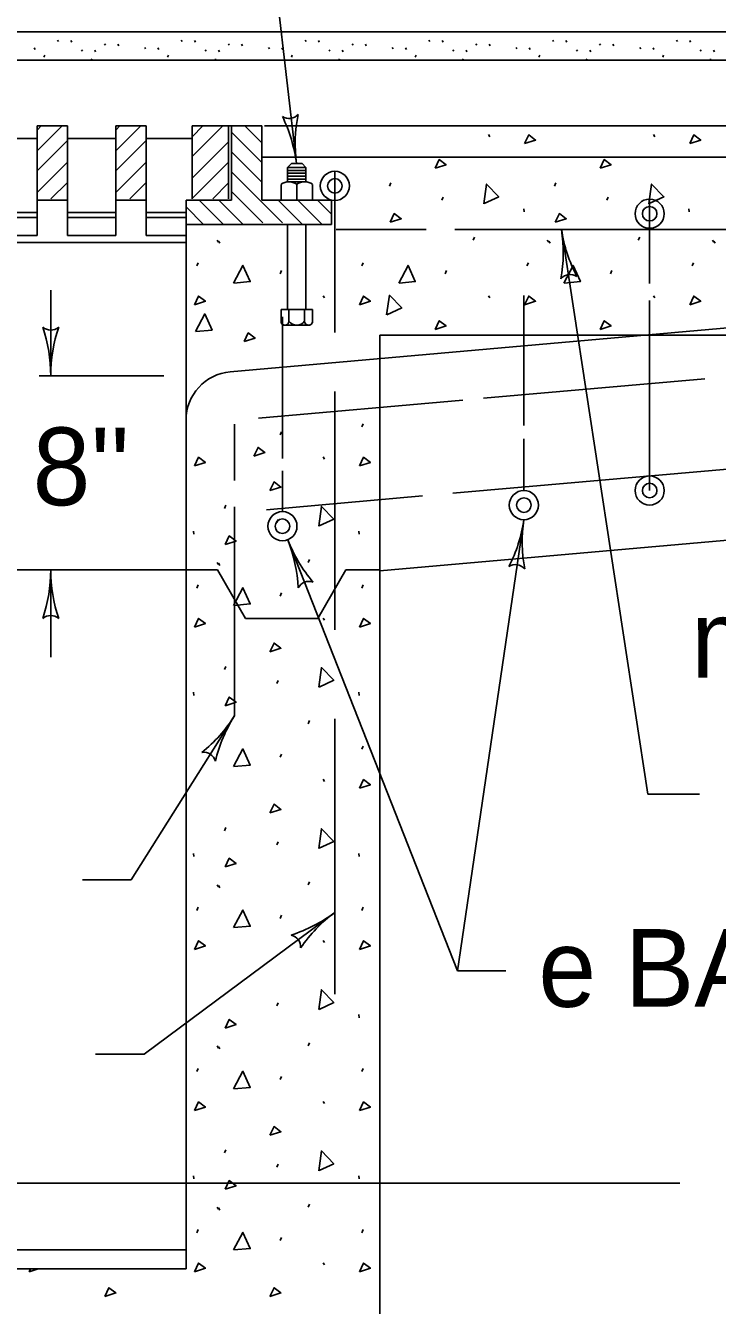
# Model space of a CAD drawing. Extents: x -0.3 to 43.7, y -2.2 to 24.5.
# Drawn here: x 19.102 to 21.33, y 3.343 to 7.461 of the extents above; entities that cross this region are included whole.
import ezdxf

# ---------------------------------------------------------------- set-up
doc = ezdxf.new("R2010")
doc.units = 0
doc.layers.add('1', color=7, linetype='Continuous')

msp = doc.modelspace()

# ---------------------------------------------------------------- linework, layer by layer
at = {"layer": '1'}
for p, q in [((19.974, 7.017), (19.4267, 11.7461)), ((13.9921, 7.4415), (23.3671, 7.4415)), ((19.2047, 7.4146), (19.2077, 7.4101)), ((19.2474, 7.4129), (19.2503, 7.4083)), ((19.6032, 7.4146), (19.6063, 7.4101)), ((19.646, 7.4129), (19.649, 7.4083)), ((20.0019, 7.4146), (20.0049, 7.4101)), ((20.0445, 7.4129), (20.0475, 7.4083)), ((20.4004, 7.4146), (20.4035, 7.4101)), ((20.4431, 7.4129), (20.4462, 7.4083)), ((20.7991, 7.4146), (20.802, 7.4101)), ((20.8417, 7.4129), (20.8447, 7.4083)), ((21.1976, 7.4146), (21.2006, 7.4101)), ((21.2403, 7.4129), (21.2432, 7.4083)), ((19.1294, 7.3894), (19.1324, 7.3848)), ((19.2816, 7.3832), (19.2846, 7.3788)), ((19.3243, 7.3816), (19.3273, 7.377)), ((19.3561, 7.4028), (19.3591, 7.3983)), ((19.3988, 7.4011), (19.4018, 7.3966)), ((19.4853, 7.391), (19.4883, 7.3866)), ((19.528, 7.3894), (19.531, 7.3848)), ((19.6802, 7.3832), (19.6832, 7.3788)), ((19.7228, 7.3816), (19.7258, 7.377)), ((19.7547, 7.4028), (19.7577, 7.3983)), ((19.7973, 7.4011), (19.8003, 7.3966)), ((19.8839, 7.391), (19.8869, 7.3866)), ((19.9266, 7.3894), (19.9296, 7.3848)), ((20.0788, 7.3832), (20.0818, 7.3788)), ((20.1215, 7.3816), (20.1245, 7.377)), ((20.1532, 7.4028), (20.1563, 7.3983)), ((20.196, 7.4011), (20.199, 7.3966)), ((20.2825, 7.391), (20.2855, 7.3866)), ((20.3251, 7.3894), (20.3281, 7.3848)), ((20.4774, 7.3832), (20.4803, 7.3788)), ((20.52, 7.3816), (20.523, 7.377)), ((20.5519, 7.4028), (20.5548, 7.3983)), ((20.5945, 7.4011), (20.5975, 7.3966)), ((20.6811, 7.391), (20.6841, 7.3866)), ((20.7238, 7.3894), (20.7268, 7.3848)), ((20.876, 7.3832), (20.879, 7.3788)), ((20.9187, 7.3816), (20.9216, 7.377)), ((20.9504, 7.4028), (20.9535, 7.3983)), ((20.9931, 7.4011), (20.9961, 7.3966)), ((21.0797, 7.391), (21.0826, 7.3866)), ((21.1223, 7.3894), (21.1253, 7.3848)), ((21.2745, 7.3832), (21.2775, 7.3788)), ((21.3172, 7.3816), (21.3202, 7.377)), ((26.5802, 7.3503), (11.8726, 7.3503)), ((23.3671, 7.3503), (13.9921, 7.3503)), ((19.1605, 7.3591), (19.1635, 7.3658)), ((19.3132, 7.3503), (19.3149, 7.3541)), ((19.5591, 7.3591), (19.5621, 7.3658)), ((19.7118, 7.3503), (19.7135, 7.3541)), ((19.9576, 7.3591), (19.9606, 7.3658)), ((20.1104, 7.3503), (20.1121, 7.3541)), ((20.3563, 7.3591), (20.3593, 7.3658)), ((20.509, 7.3503), (20.5106, 7.3541)), ((20.7548, 7.3591), (20.7578, 7.3658)), ((20.9075, 7.3503), (20.9092, 7.3541)), ((21.1535, 7.3591), (21.1564, 7.3658)), ((21.3062, 7.3503), (21.3078, 7.3541)), ((19.1385, 6.7859), (19.1385, 7.1383)), ((19.1385, 7.1252), (19.1516, 7.1383)), ((19.1385, 7.0577), (19.2191, 7.1383)), ((19.1385, 7.1383), (19.2362, 7.1383)), ((19.2362, 6.7859), (19.2362, 7.1383)), ((19.3924, 6.7859), (19.3924, 7.1383)), ((19.3924, 7.1252), (19.4055, 7.1383)), ((19.3924, 7.0577), (19.473, 7.1383)), ((19.3924, 6.904), (19.3924, 7.1383)), ((19.3924, 7.1383), (19.49, 7.1383)), ((19.49, 6.7859), (19.49, 7.1383)), ((19.49, 6.904), (19.49, 7.1383)), ((19.6379, 6.904), (19.6379, 7.1383)), ((19.6379, 7.1034), (19.6728, 7.1383)), ((19.6379, 7.0399), (19.7366, 7.1383)), ((19.6379, 7.1383), (19.7551, 7.1383)), ((19.8626, 7.139), (19.7551, 7.139)), ((19.7551, 6.904), (19.7551, 7.1383)), ((19.765, 6.8998), (19.765, 7.139)), ((19.8626, 7.0843), (19.8078, 7.139)), ((19.8626, 6.8998), (19.8626, 7.139)), ((20.2421, 7.139), (19.871, 7.139)), ((20.2421, 7.139), (23.3671, 7.139)), ((19.1385, 7.0977), (18.9822, 7.0977)), ((19.1385, 6.9941), (19.2362, 7.0915)), ((19.3924, 7.0977), (19.2362, 7.0977)), ((19.3924, 6.9941), (19.49, 7.0915)), ((19.6379, 7.0977), (19.49, 7.0977)), ((19.6379, 6.9699), (19.7551, 7.0871)), ((19.8626, 7.0206), (19.765, 7.1183)), ((20.5921, 7.1103), (20.5965, 7.1036)), ((21.1238, 7.1103), (21.1282, 7.1036)), ((19.8626, 6.9571), (19.765, 7.0547)), ((19.1385, 6.9241), (19.2362, 7.0218)), ((19.3924, 6.9241), (19.49, 7.0218)), ((19.6379, 6.9049), (19.7551, 7.0219)), ((19.8626, 7.0378), (23.289, 7.0378)), ((19.9456, 7.0048), (19.9578, 7.017)), ((19.9456, 7.0048), (20.0042, 7.0048)), ((19.9456, 6.9586), (19.9456, 7.0048)), ((19.9578, 7.017), (19.992, 7.017)), ((20.0042, 7.0048), (19.992, 7.017)), ((20.0042, 6.9589), (20.0042, 7.0048)), ((19.9295, 6.8265), (19.765, 6.991)), ((19.9456, 6.9954), (20.0042, 6.9954)), ((19.9456, 6.986), (20.0042, 6.986)), ((19.9456, 6.9767), (20.0042, 6.9767)), ((19.9456, 6.9673), (20.0042, 6.9673)), ((20.0976, 6.4732), (20.0976, 6.9922)), ((19.1833, 6.904), (19.2362, 6.9567)), ((19.4373, 6.904), (19.49, 6.9567)), ((19.7043, 6.904), (19.7551, 6.9548)), ((19.866, 6.8265), (19.765, 6.9274)), ((19.9243, 6.8998), (19.9243, 6.9504)), ((19.9496, 6.9589), (20.0004, 6.9589)), ((19.9749, 6.9504), (19.9749, 6.8998)), ((20.0256, 6.8998), (20.0256, 6.9504)), ((20.2735, 6.9449), (20.2779, 6.9549)), ((20.8052, 6.9449), (20.8096, 6.9549)), ((19.1385, 6.8998), (19.2362, 6.8998)), ((19.3924, 6.8998), (19.49, 6.8998)), ((19.765, 6.8998), (19.6185, 6.8998)), ((19.6185, 6.8217), (19.6185, 6.8992)), ((19.675, 6.8217), (19.6185, 6.8782)), ((19.6379, 6.8992), (19.6379, 6.8998)), ((19.7386, 6.8217), (19.6604, 6.8998)), ((19.7043, 6.8992), (19.7049, 6.8998)), ((19.8022, 6.8217), (19.7241, 6.8998)), ((19.7551, 6.8992), (19.7551, 6.8998)), ((20.0872, 6.8998), (19.8626, 6.8998)), ((19.9931, 6.8217), (19.915, 6.8998)), ((19.9243, 6.8998), (20.0256, 6.8998)), ((20.0568, 6.8217), (19.9787, 6.8998)), ((20.0872, 6.8548), (20.0422, 6.8998)), ((20.0872, 6.8217), (20.0872, 6.8992)), ((20.4422, 6.8995), (20.4467, 6.9094)), ((20.9739, 6.8995), (20.9783, 6.9094)), ((21.1114, 6.6319), (21.1114, 6.9027)), ((19.1385, 6.8596), (18.9822, 6.8596)), ((19.1385, 6.8434), (18.9822, 6.8434)), ((19.3924, 6.8596), (19.2362, 6.8596)), ((19.3924, 6.8434), (19.2362, 6.8434)), ((19.6185, 6.8596), (19.49, 6.8596)), ((19.6185, 6.8434), (19.49, 6.8434)), ((20.7062, 6.8716), (20.7072, 6.8616)), ((21.2378, 6.8716), (21.239, 6.8616)), ((20.0872, 6.8217), (19.6185, 6.8217)), ((19.6185, 3.4609), (19.6185, 6.8217)), ((19.9456, 6.5482), (19.9456, 6.8217)), ((20.0042, 6.5482), (20.0042, 6.8217)), ((20.3915, 6.8049), (20.1015, 6.8049)), ((21.484, 6.8049), (20.4845, 6.8049)), ((20.8275, 6.8049), (21.106, 4.9878)), ((19.6185, 6.7631), (17.7421, 6.7631)), ((19.1385, 6.7859), (18.9822, 6.7859)), ((19.3924, 6.7859), (19.2362, 6.7859)), ((19.6185, 6.7859), (19.49, 6.7859)), ((19.7185, 6.7706), (19.7229, 6.7641)), ((19.7229, 6.7681), (19.7273, 6.7615)), ((20.5432, 6.7706), (20.5476, 6.7806)), ((20.7819, 6.7706), (20.7864, 6.7641)), ((20.7864, 6.7681), (20.7907, 6.7615)), ((21.0749, 6.7706), (21.0794, 6.7806)), ((21.3136, 6.7706), (21.318, 6.7641)), ((21.318, 6.7681), (21.3225, 6.7615)), ((19.6529, 6.6884), (19.6574, 6.6983)), ((19.9216, 6.6628), (19.9261, 6.6728)), ((20.1847, 6.6884), (20.1891, 6.6983)), ((20.4533, 6.6628), (20.4577, 6.6728)), ((20.7164, 6.6884), (20.7208, 6.6983)), ((20.985, 6.6628), (20.9895, 6.6728)), ((21.2481, 6.6884), (21.2525, 6.6983)), ((19.761, 6.3473), (23.3671, 6.6652)), ((19.1825, 6.61), (19.1825, 6.3347)), ((20.0603, 6.5918), (20.0648, 6.5852)), ((20.5921, 6.5918), (20.5965, 6.5852)), ((20.7064, 6.1741), (20.7064, 6.5925)), ((21.1238, 6.5918), (21.1282, 6.5852)), ((19.9242, 6.5482), (20.0256, 6.5482)), ((19.9242, 6.5482), (19.9242, 6.5045)), ((19.9496, 6.5482), (19.9496, 6.5097)), ((20.0003, 6.5482), (20.0003, 6.5097)), ((20.0256, 6.5482), (20.0256, 6.5044)), ((21.1114, 5.9652), (21.1114, 6.577)), ((19.9288, 6.0678), (19.9288, 6.5246)), ((19.9242, 6.5045), (19.9317, 6.497)), ((19.9317, 6.497), (20.0182, 6.497)), ((20.0256, 6.5044), (20.0182, 6.497)), ((20.2421, 2.8191), (20.2421, 6.4649)), ((20.2421, 6.4649), (23.4452, 6.4649)), ((19.5467, 6.3347), (19.1449, 6.3347)), ((21.2893, 6.3251), (20.576, 6.2623)), ((20.0976, 5.5172), (20.0976, 6.284)), ((20.5094, 6.2564), (19.8516, 6.1984)), ((19.7747, 5.998), (19.7747, 6.1784)), ((20.1847, 6.1699), (20.1891, 6.1799)), ((19.9216, 6.1444), (19.9261, 6.1544)), ((20.7064, 5.9652), (20.7064, 6.1314)), ((20.0603, 6.0733), (20.0648, 6.0667)), ((21.7903, 6.072), (20.4778, 5.9563)), ((19.9288, 5.8973), (19.9288, 6.0291)), ((20.2421, 5.7072), (23.9921, 6.0378)), ((20.3804, 5.9477), (19.8777, 5.9033)), ((19.7418, 5.9079), (19.7462, 5.9179)), ((19.7747, 5.2409), (19.7747, 5.9127)), ((19.9104, 5.8624), (19.9149, 5.8724)), ((20.4923, 4.4203), (20.7064, 5.8715)), ((19.6427, 5.8345), (19.6438, 5.8245)), ((19.946, 5.8068), (20.4923, 4.4203)), ((20.1744, 5.8345), (20.1755, 5.8245)), ((19.7185, 5.7336), (19.7229, 5.727)), ((19.7229, 5.7311), (19.7273, 5.7245)), ((20.0115, 5.7336), (20.016, 5.7436)), ((19.6171, 5.7097), (17.7421, 5.7097)), ((19.1825, 5.7097), (19.1825, 5.4286)), ((19.6158, 5.7097), (19.6171, 5.7097)), ((19.6171, 5.7097), (19.7199, 5.7097)), ((19.8101, 5.5534), (19.7199, 5.7097)), ((20.0429, 5.5534), (20.1332, 5.7097)), ((20.1332, 5.7097), (20.2407, 5.7097)), ((19.6529, 5.6514), (19.6574, 5.6614)), ((20.1847, 5.6514), (20.1891, 5.6614)), ((19.9216, 5.6258), (19.9261, 5.6358)), ((19.8101, 5.5534), (20.0429, 5.5534)), ((20.0603, 5.5548), (20.0648, 5.5481)), ((19.7418, 5.3894), (19.7462, 5.3994)), ((19.9104, 5.3439), (19.9149, 5.3539)), ((19.6427, 5.316), (19.6438, 5.306)), ((20.1744, 5.316), (20.1755, 5.306)), ((19.4414, 4.713), (19.7747, 5.2409)), ((20.0976, 4.3445), (20.0976, 5.2303)), ((20.0115, 5.2151), (20.016, 5.2251)), ((19.9216, 5.1073), (19.9261, 5.1173)), ((20.1847, 5.1328), (20.1891, 5.1428)), ((20.0603, 5.0363), (20.0648, 5.0296)), ((21.106, 4.9878), (21.2718, 4.9878)), ((19.7418, 4.8708), (19.7462, 4.8808)), ((19.9104, 4.8253), (19.9149, 4.8353)), ((19.6427, 4.7975), (19.6438, 4.7875)), ((20.1744, 4.7975), (20.1755, 4.7875)), ((19.2851, 4.713), (19.4414, 4.713)), ((19.7185, 4.6966), (19.7229, 4.6899)), ((20.0115, 4.6966), (20.016, 4.7066)), ((19.7229, 4.6941), (19.7273, 4.6874)), ((19.6529, 4.6143), (19.6574, 4.6243)), ((20.1847, 4.6143), (20.1891, 4.6243)), ((19.4832, 4.1518), (20.0976, 4.6076)), ((19.9216, 4.5888), (19.9261, 4.5988)), ((20.0603, 4.5177), (20.0648, 4.511)), ((20.4923, 4.4203), (20.6486, 4.4203)), ((19.9104, 4.3069), (19.9149, 4.3169)), ((20.1744, 4.279), (20.1755, 4.269)), ((19.7185, 4.1781), (19.7229, 4.1715)), ((19.7229, 4.1755), (19.7273, 4.1689)), ((20.0115, 4.1781), (20.016, 4.188)), ((19.327, 4.1518), (19.4832, 4.1518)), ((19.6529, 4.0958), (19.6574, 4.1058)), ((19.9216, 4.0703), (19.9261, 4.0802)), ((20.1847, 4.0958), (20.1891, 4.1058)), ((20.0603, 3.9993), (20.0648, 3.9926)), ((19.7418, 3.8339), (19.7462, 3.8439)), ((19.9104, 3.7883), (19.9149, 3.7983)), ((19.6427, 3.7604), (19.6438, 3.7504)), ((20.1744, 3.7604), (20.1755, 3.7504)), ((21.2088, 3.7369), (18.6796, 3.7369)), ((20.0115, 3.6596), (20.016, 3.6696)), ((19.7185, 3.6596), (19.7229, 3.6529)), ((19.7229, 3.657), (19.7273, 3.6504)), ((19.6529, 3.5773), (19.6574, 3.5873)), ((20.1847, 3.5773), (20.1891, 3.5873)), ((19.9216, 3.5518), (19.9261, 3.5618)), ((19.6171, 3.5221), (17.7407, 3.5221)), ((19.6185, 3.4609), (17.7421, 3.4609)), ((20.0603, 3.4807), (20.0648, 3.4741))]:
    msp.add_line(p, q, dxfattribs=at)
for points in [[(20.7086, 7.0815), (20.7219, 7.1093), (20.7441, 7.0926), (20.7086, 7.0815)], [(21.2403, 7.0815), (21.2537, 7.1093), (21.2758, 7.0926), (21.2403, 7.0815)], [(20.4202, 7.0021), (20.4336, 7.0299), (20.4557, 7.0132), (20.4202, 7.0021)], [(20.9519, 7.0021), (20.9652, 7.0299), (20.9874, 7.0132), (20.9519, 7.0021)], [(20.5772, 6.8879), (20.5861, 6.9514), (20.6257, 6.9103), (20.5782, 6.8883)], [(21.109, 6.8879), (21.1177, 6.9514), (21.1575, 6.9103), (21.11, 6.8883)], [(20.2757, 6.8284), (20.289, 6.8561), (20.3113, 6.8395), (20.2757, 6.8284)], [(20.8074, 6.8284), (20.8207, 6.8561), (20.8429, 6.8395), (20.8074, 6.8284)], [(19.7717, 6.6329), (19.8017, 6.6895), (19.825, 6.6373), (19.7728, 6.6329)], [(20.3035, 6.6329), (20.3335, 6.6895), (20.3567, 6.6373), (20.3046, 6.6329)], [(20.8351, 6.6329), (20.8651, 6.6895), (20.8885, 6.6373), (20.8363, 6.6329)], [(19.6451, 6.5629), (19.6585, 6.5907), (19.6806, 6.5741), (19.6451, 6.5629)], [(20.1769, 6.5629), (20.1902, 6.5907), (20.2124, 6.5741), (20.1769, 6.5629)], [(20.2644, 6.5303), (20.2731, 6.5938), (20.3129, 6.5527), (20.2654, 6.5306)], [(20.7086, 6.5629), (20.7219, 6.5907), (20.7441, 6.5741), (20.7086, 6.5629)], [(21.2403, 6.5629), (21.2537, 6.5907), (21.2758, 6.5741), (21.2403, 6.5629)], [(19.6487, 6.4769), (19.6787, 6.5334), (19.702, 6.4814), (19.6498, 6.4769)], [(20.4202, 6.4836), (20.4336, 6.5114), (20.4557, 6.4947), (20.4202, 6.4836)], [(20.9519, 6.4836), (20.9652, 6.5114), (20.9874, 6.4947), (20.9519, 6.4836)], [(19.8051, 6.4449), (19.8185, 6.4726), (19.8406, 6.4559), (19.8051, 6.4449)], [(19.837, 6.0763), (19.8503, 6.104), (19.8725, 6.0873), (19.837, 6.0763)], [(19.6451, 6.0445), (19.6585, 6.0722), (19.6806, 6.0555), (19.6451, 6.0445)], [(20.1769, 6.0445), (20.1902, 6.0722), (20.2124, 6.0555), (20.1769, 6.0445)], [(19.8885, 5.9651), (19.9018, 5.9928), (19.924, 5.9761), (19.8885, 5.9651)], [(20.0455, 5.8509), (20.0543, 5.9144), (20.0941, 5.8733), (20.0466, 5.8513)], [(19.744, 5.7914), (19.7573, 5.8191), (19.7795, 5.8025), (19.744, 5.7914)], [(19.7717, 5.5958), (19.8017, 5.6525), (19.825, 5.6003), (19.7728, 5.5958)], [(19.6451, 5.5259), (19.6585, 5.5536), (19.6806, 5.537), (19.6451, 5.5259)], [(20.1769, 5.5259), (20.1902, 5.5536), (20.2124, 5.537), (20.1769, 5.5259)], [(19.8885, 5.4466), (19.9018, 5.4744), (19.924, 5.4577), (19.8885, 5.4466)], [(20.0455, 5.3324), (20.0543, 5.3958), (20.0941, 5.3548), (20.0466, 5.3328)], [(19.744, 5.2728), (19.7573, 5.3006), (19.7795, 5.284), (19.744, 5.2728)], [(19.7717, 5.0773), (19.8017, 5.134), (19.825, 5.0818), (19.7728, 5.0773)], [(20.1769, 5.0074), (20.1902, 5.0351), (20.2124, 5.0185), (20.1769, 5.0074)], [(19.8885, 4.928), (19.9018, 4.9558), (19.924, 4.9392), (19.8885, 4.928)], [(20.0455, 4.8139), (20.0543, 4.8773), (20.0941, 4.8363), (20.0466, 4.8143)], [(19.744, 4.7543), (19.7573, 4.7821), (19.7795, 4.7654), (19.744, 4.7543)], [(19.7717, 4.5589), (19.8017, 4.6154), (19.825, 4.5632), (19.7728, 4.5589)], [(19.6451, 4.4889), (19.6585, 4.5167), (19.6806, 4.5), (19.6451, 4.4889)], [(20.1769, 4.4889), (20.1902, 4.5167), (20.2124, 4.5), (20.1769, 4.4889)], [(20.0455, 4.2953), (20.0543, 4.3588), (20.0941, 4.3177), (20.0466, 4.2957)], [(19.744, 4.2358), (19.7573, 4.2635), (19.7795, 4.2469), (19.744, 4.2358)], [(19.7717, 4.0403), (19.8017, 4.0969), (19.825, 4.0447), (19.7728, 4.0403)], [(19.6451, 3.9703), (19.6585, 3.9981), (19.6806, 3.9815), (19.6451, 3.9703)], [(20.1769, 3.9703), (20.1902, 3.9981), (20.2124, 3.9815), (20.1769, 3.9703)], [(19.8885, 3.891), (19.9018, 3.9188), (19.924, 3.9021), (19.8885, 3.891)], [(20.0455, 3.7769), (20.0543, 3.8403), (20.0941, 3.7993), (20.0466, 3.7772)], [(19.744, 3.7173), (19.7573, 3.745), (19.7795, 3.7283), (19.744, 3.7173)], [(19.7717, 3.5218), (19.8017, 3.5784), (19.825, 3.5263), (19.7728, 3.5218)], [(19.1135, 3.4519), (19.1178, 3.4609)], [(19.1426, 3.4609), (19.1135, 3.4519)], [(19.6451, 3.4519), (19.6585, 3.4796), (19.6806, 3.4629), (19.6451, 3.4519)], [(20.1769, 3.4519), (20.1902, 3.4796), (20.2124, 3.4629), (20.1769, 3.4519)], [(19.3568, 3.3725), (19.3701, 3.4002), (19.3923, 3.3836), (19.3568, 3.3725)], [(19.8885, 3.3725), (19.9018, 3.4002), (19.924, 3.3836), (19.8885, 3.3725)]]:
    msp.add_lwpolyline(points, dxfattribs=at)
for centre, radius in [((20.0976, 6.9454), 0.0469), ((20.0976, 6.9454), 0.0234), ((21.1114, 6.8559), 0.0469), ((21.1114, 6.8559), 0.0234), ((21.1114, 5.9653), 0.0469), ((21.1114, 5.9653), 0.0234), ((20.7064, 5.9184), 0.0469), ((20.7064, 5.9184), 0.0234), ((19.9288, 5.8505), 0.0469), ((19.9288, 5.8505), 0.0234)]:
    msp.add_circle(centre, radius, dxfattribs=at)
for centre, radius, start, end in [((19.9504, 7.2014), 0.0391, 236.0854, 318.2021), ((19.4893, 6.9549), 0.4887, 7.3108, 25.9796), ((20.4587, 7.0792), 0.4887, 168.658, 187.3047), ((19.4893, 6.9549), 0.4887, 7.2986, 7.3108), ((19.9496, 6.9163), 0.0426, 53.4051, 126.5949), ((20.0003, 6.9163), 0.0426, 53.4051, 126.5949), ((20.3445, 6.7309), 0.4887, 350.059, 8.7057), ((21.3106, 6.879), 0.4887, 188.6996, 188.7119), ((21.3106, 6.879), 0.4887, 188.7119, 207.3806), ((20.8556, 6.6213), 0.0391, 57.4865, 139.6031), ((19.9369, 6.5097), 0.0127, 180, 0), ((19.975, 6.5287), 0.0317, 216.7993, 323.2007), ((20.013, 6.5097), 0.0127, 180, 0), ((19.1826, 6.5206), 0.0391, 228.7746, 310.8913), ((18.6939, 6.3348), 0.4887, 0, 18.6688), ((19.6712, 6.3348), 0.4887, 161.3472, 179.9939), ((19.7747, 6.1917), 0.1563, 95.0568, 180), ((18.6939, 6.3348), 0.4887, 359.9878, 0), ((20.223, 5.9428), 0.4887, 332.9558, 351.6025), ((21.1898, 5.8002), 0.4887, 171.6087, 190.2774), ((21.1898, 5.8002), 0.4887, 171.5964, 171.6087), ((20.4006, 5.986), 0.4887, 201.4954, 201.5076), ((20.4006, 5.986), 0.4887, 201.5076, 220.1764), ((19.4913, 5.6277), 0.4887, 2.8548, 21.5015), ((20.6792, 5.6877), 0.0391, 40.3833, 122.5), ((18.6939, 5.7098), 0.4887, 341.3472, 359.9939), ((19.6712, 5.7098), 0.4887, 179.9878, 180), ((19.6712, 5.7098), 0.4887, 180, 198.6688), ((20.0141, 5.6339), 0.0391, 70.2822, 152.3989), ((19.1825, 5.5239), 0.0391, 48.7746, 130.8913), ((19.3615, 5.5019), 0.4887, 309.0783, 327.7251), ((20.1879, 4.9801), 0.4887, 147.7312, 166.3999), ((20.1879, 4.9801), 0.4887, 147.7189, 147.7312), ((19.6755, 5.0839), 0.0391, 16.5058, 98.6225), ((19.8065, 5.0001), 0.4887, 287.9206, 306.5673), ((20.3888, 4.2152), 0.4887, 126.5734, 145.2422), ((20.3888, 4.2152), 0.4887, 126.5612, 126.5734), ((19.9484, 4.497), 0.0391, 355.348, 77.4647)]:
    msp.add_arc(centre, radius, start, end, dxfattribs=at)

# ---------------------------------------------------------------- texts
for s, p in [("8''", (19.1243, 5.9179)), ('m BAR', (21.2445, 5.3635)), ('e BAR', (20.7531, 4.3041))]:
    msp.add_text(s, height=0.25, dxfattribs=at).set_placement(p)

doc.saveas('drawing.dxf')
